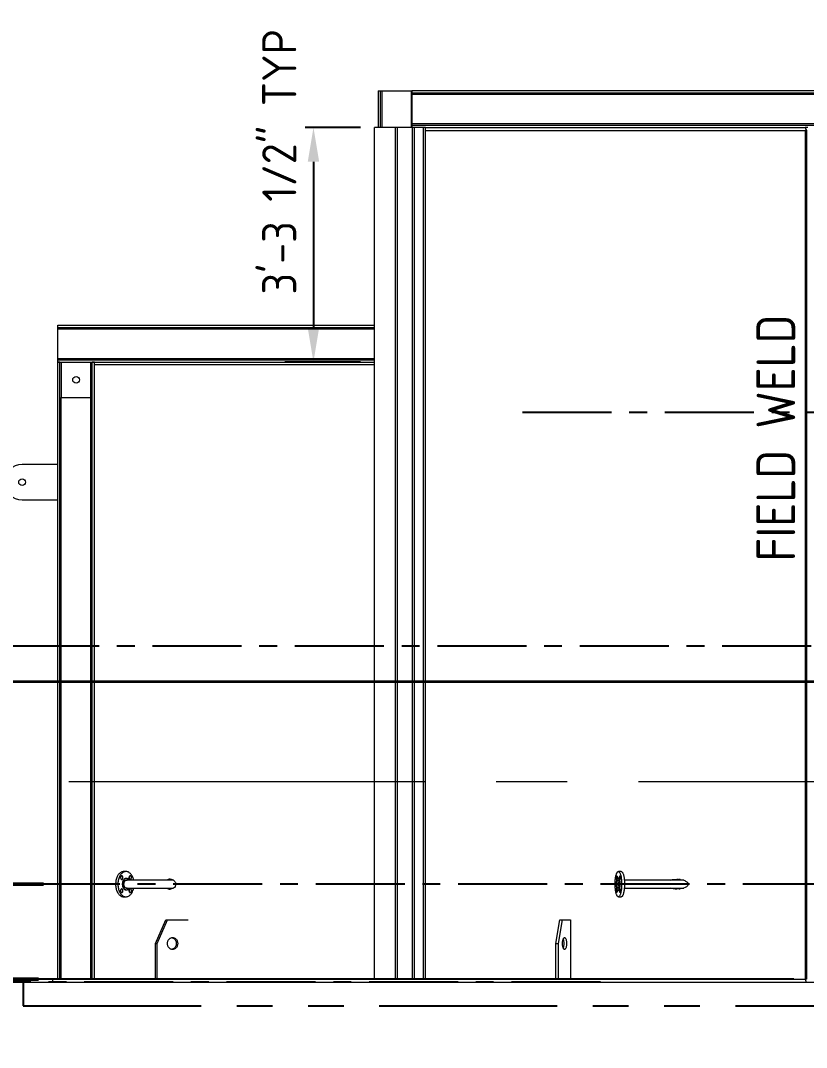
# Model space of a CAD drawing. Header units: inches. Extents: x 0 to 4731, y 0 to 1632.
# Drawn here: x 211.6 to 344.1, y 497.5 to 670.6 of the extents above; entities that cross this region are included whole.
import ezdxf

# ---------------------------------------------------------------- set-up
doc = ezdxf.new("R2010")
doc.units = ezdxf.units.IN
doc.header["$LTSCALE"] = 48
doc.header["$MEASUREMENT"] = 0
doc.linetypes.add('CENTER', pattern=[2, 1.25, -0.25, 0.25, -0.25])
doc.linetypes.add('PHANTOM2', pattern=[1.25, 0.625, -0.125, 0.125, -0.125, 0.125, -0.125])
for name, color, linetype, lineweight in [('AM_10', 7, 'CENTER', 50), ('AM_11', 92, 'PHANTOM2', 25), ('AM_7', 142, 'CENTER', 25), ('Equipment-AM_0', 7, 'Continuous', 50), ('Equipment-AM_5', 92, 'Continuous', 25), ('Equipment-AM_7', 142, 'CENTER', 25), ('Process-AM_5', 92, 'Continuous', 25)]:
    doc.layers.add(name, color=color, linetype=linetype, lineweight=lineweight)
doc.styles.add('ISOCP', font='ISOCP.SHX')
doc.styles.add('SLDTEXTSTYLE0', font='ISOCP', dxfattribs={"width": 0.96})
doc.styles.get("Standard").update_dxf_attribs({"font": 'ROMANS.SHX', "width": 0.7})
doc.dimstyles.new('METSOPOWER_ANSI$0', dxfattribs={"dimtxt": 0.12, "dimasz": 0.12, "dimexe": 0.1, "dimexo": 0.05, "dimgap": 0.06, "dimtad": 1, "dimtoh": 1, "dimdec": 5, "dimzin": 12, "dimdsep": 46, "dimlunit": 4, "dimtxsty": 'Standard', "dimcen": 0, "dimclrd": 256, "dimclre": 256, "dimclrt": 140, "dimadec": 0, "dimazin": 2, "dimtp": 0.1, "dimtm": 0.1, "dimtfac": 0.71, "dimtdec": 5, "dimtmove": 0, "dimatfit": 3, "dimfxl": 1, "dimfrac": 2, "dimtzin": 7, "dimlwd": -1, "dimlwe": -1, "dimarcsym": 1})
doc.dimstyles.new('VALMET_ANSI$0', dxfattribs={"dimscale": 48, "dimtxt": 0.12, "dimasz": 0.12, "dimexe": 0.1, "dimexo": 0.05, "dimgap": 0.06, "dimtad": 1, "dimtoh": 1, "dimdec": 5, "dimzin": 7, "dimdsep": 46, "dimlunit": 4, "dimtxsty": 'Standard', "dimcen": 0, "dimclrd": 256, "dimclre": 256, "dimclrt": 140, "dimadec": 0, "dimazin": 2, "dimtp": 0.1, "dimtm": 0.1, "dimtfac": 0.71, "dimtdec": 5, "dimtofl": 0, "dimtmove": 0, "dimatfit": 3, "dimfxl": 1, "dimfrac": 2, "dimtolj": 1, "dimtzin": 7, "dimlwd": -1, "dimlwe": -1, "dimarcsym": 1})

# ---------------------------------------------------------------- blocks, each defined once
blk = doc.blocks.new('*D469')
at = {"layer": 'Defpoints', "color": 0, "transparency": 16777216}
for p in [(271.32, 652.53), (261.01, 613.03), (271.32, 613.03)]:
    blk.add_point(p, dxfattribs=at)
at = {"layer": 'Equipment-AM_5', "linetype": 'ByBlock', "transparency": 16777216}
for p, q in [((268.92, 652.53), (256.21, 652.53)), ((261.01, 646.77), (261.01, 618.79)), ((268.92, 613.03), (256.21, 613.03))]:
    blk.add_line(p, q, dxfattribs=at)
at = {"layer": 'Equipment-AM_5', "transparency": 16777216}
for points in [[(260.05, 646.77), (261.97, 646.77), (261.01, 652.53)], [(260.05, 618.79), (261.97, 618.79), (261.01, 613.03)]]:
    blk.add_solid(points, dxfattribs=at)
at = {"layer": 'Equipment-AM_5', "color": 140, "transparency": 16777216, "insert": (255.25, 646.77), "char_height": 5.76, "attachment_point": 5, "rotation": 90, "style": 'ISOCP', "bg_fill": 3, "box_fill_scale": 1.25, "bg_fill_color": 256, "bg_fill_true_color": 13158600, "bg_fill_transparency": 0}
blk.add_mtext('3\'-3 1/2" TYP', dxfattribs=at)
blk = doc.blocks.new('*D468')
at = {"layer": 'Defpoints', "color": 0, "transparency": 16777216}
for p in [(217.9, 525.03), (205.11, 509.03), (217.1, 509.03)]:
    blk.add_point(p, dxfattribs=at)
at = {"layer": 'Equipment-AM_0', "linetype": 'ByBlock', "transparency": 16777216}
for p, q in [((205.11, 530.79), (205.11, 536.55)), ((215.5, 525.03), (200.31, 525.03)), ((214.7, 509.03), (200.31, 509.03)), ((205.11, 503.27), (205.11, 497.51))]:
    blk.add_line(p, q, dxfattribs=at)
at = {"layer": 'Equipment-AM_0', "transparency": 16777216}
for points in [[(204.15, 530.79), (206.07, 530.79), (205.11, 525.03)], [(204.15, 503.27), (206.07, 503.27), (205.11, 509.03)]]:
    blk.add_solid(points, dxfattribs=at)
at = {"layer": 'Equipment-AM_0', "color": 140, "lineweight": 18, "transparency": 16777216, "insert": (198.8, 517.03), "char_height": 5.76, "attachment_point": 5, "rotation": 90}
blk.add_mtext('\\A1;1\'-4"', dxfattribs=at)
blk = doc.blocks.new('*D541')
at = {"layer": 'Defpoints', "color": 0, "transparency": 16777216}
for p in [(130.24, 559.16), (382.8, 559.16), (344.35, 509.03)]:
    blk.add_point(p, dxfattribs=at)
at = {"layer": 'Process-AM_5', "linetype": 'ByBlock', "transparency": 16777216}
for p, q in [((380.4, 559.16), (125.44, 559.16)), ((130.24, 514.79), (130.24, 553.4)), ((341.95, 509.03), (125.44, 509.03))]:
    blk.add_line(p, q, dxfattribs=at)
at = {"layer": 'Process-AM_5', "transparency": 16777216}
for points in [[(129.28, 553.4), (131.2, 553.4), (130.24, 559.16)], [(129.28, 514.79), (131.2, 514.79), (130.24, 509.03)]]:
    blk.add_solid(points, dxfattribs=at)
at = {"layer": 'Process-AM_5', "color": 140, "transparency": 16777216, "insert": (122.97, 534.09), "char_height": 5.76, "attachment_point": 5, "rotation": 90}
blk.add_mtext('\\A1;4\'-2 1/8"', dxfattribs=at)
blk = doc.blocks.new('*D451')
at = {"layer": 'Defpoints', "color": 0, "transparency": 16777216}
for p in [(148.2, 565.13), (206.07, 565.13), (382.8, 559.08)]:
    blk.add_point(p, dxfattribs=at)
at = {"layer": 'Process-AM_5', "linetype": 'ByBlock', "transparency": 16777216}
for p, q in [((148.2, 570.89), (148.2, 576.65)), ((148.2, 576.65), (176.24, 576.65)), ((203.67, 565.13), (143.4, 565.13)), ((380.4, 559.08), (143.4, 559.08)), ((148.2, 553.32), (148.2, 547.56))]:
    blk.add_line(p, q, dxfattribs=at)
at = {"layer": 'Process-AM_5', "transparency": 16777216}
for points in [[(147.24, 570.89), (149.16, 570.89), (148.2, 565.13)], [(147.24, 553.32), (149.16, 553.32), (148.2, 559.08)]]:
    blk.add_solid(points, dxfattribs=at)
at = {"layer": 'Process-AM_5', "color": 140, "transparency": 16777216, "insert": (163.66, 583.92), "char_height": 5.76, "attachment_point": 5}
blk.add_mtext('\\A1;6 1/16"', dxfattribs=at)

msp = doc.modelspace()

# ---------------------------------------------------------------- linework, layer by layer
at = {"layer": 'AM_10', "lineweight": 18}
msp.add_line((567.77473, 542.30032), (176.417052, 542.30032), dxfattribs=at)
at = {"layer": 'AM_11'}
for p, q in [((212.104193, 508.530171), (212.104193, 504.530171)), ((212.104193, 504.530171), (399.104193, 504.530171))]:
    msp.add_line(p, q, dxfattribs=at)
at = {"layer": 'AM_7', "ltscale": 0.25}
msp.add_line((444.38124, 525.030171), (162.048973, 525.030171), dxfattribs=at)
at = {"layer": 'Equipment-AM_0', "lineweight": 18}
for p, q in [((272.269193, 658.717671), (272.269193, 652.530171)), ((272.269193, 658.717671), (272.519193, 658.717671)), ((272.519193, 658.717671), (277.489193, 658.717671)), ((272.519193, 658.717671), (272.519193, 652.530171)), ((277.489193, 658.717671), (277.604193, 658.717671)), ((277.489193, 658.717671), (277.489193, 652.530171)), ((277.604193, 658.730171), (277.604193, 658.365171)), ((414.751203, 658.730171), (277.604193, 658.730171)), ((414.751203, 658.365171), (277.604193, 658.365171)), ((277.604193, 658.365171), (277.604193, 658.115171)), ((414.751203, 658.115171), (277.604193, 658.115171)), ((277.604193, 658.115171), (277.604193, 653.145171)), ((274.857521, 509.030171), (274.857521, 652.530171)), ((275.152812, 652.530171), (274.857521, 652.530171)), ((275.152812, 509.030171), (275.152812, 652.530171)), ((277.683059, 652.530171), (275.152812, 652.530171)), ((414.751203, 653.145171), (277.604193, 653.145171)), ((277.604193, 653.145171), (277.604193, 652.895171)), ((277.604193, 652.895171), (277.604193, 652.530171)), ((414.751203, 652.895171), (277.604193, 652.895171)), ((277.683059, 509.030171), (277.683059, 652.530171)), ((278.03226, 652.530171), (277.683059, 652.530171)), ((278.03226, 509.030171), (278.03226, 652.530171)), ((279.578135, 652.530171), (278.03226, 652.530171)), ((279.578135, 509.030171), (279.578135, 652.530171)), ((279.873426, 652.530171), (279.578135, 652.530171)), ((279.873426, 509.030171), (279.873426, 652.530171)), ((279.873426, 652.530171), (343.874079, 652.530171)), ((344.334306, 652.530171), (343.874079, 652.530171)), ((343.874079, 652.530171), (344.072943, 652.030171)), ((279.873426, 652.030171), (343.874165, 652.030171)), ((344.002408, 652.030171), (343.874165, 652.030171)), ((343.874165, 652.030171), (343.874165, 509.030171)), ((344.002408, 652.030171), (344.072943, 652.030171)), ((344.072943, 652.030171), (344.072943, 509.030171)), ((217.916693, 618.865171), (217.916693, 619.230171)), ((217.916693, 618.615171), (217.916693, 618.865171)), ((217.916693, 613.645171), (217.916693, 618.615171)), ((217.904193, 509.030171), (217.904193, 613.030171)), ((218.269193, 613.030171), (217.904193, 613.030171)), ((217.916693, 613.395171), (217.916693, 613.645171)), ((217.916693, 613.030171), (217.916693, 613.395171)), ((217.916693, 613.030171), (224.141949, 613.030171)), ((218.269193, 509.030171), (218.269193, 613.030171)), ((218.519193, 613.030171), (218.519193, 607.030171)), ((223.489193, 607.030171), (223.489193, 613.030171)), ((223.739193, 509.030171), (223.739193, 613.030171)), ((224.104193, 613.030171), (223.739193, 613.030171)), ((224.104193, 509.030171), (224.104193, 613.030171)), ((218.519193, 607.030171), (223.489193, 607.030171)), ((218.519193, 509.030171), (218.519193, 607.030171)), ((223.489193, 509.030171), (223.489193, 607.030171)), ((217.904193, 595.780171), (211.904193, 595.780171)), ((211.904193, 589.780171), (217.904193, 589.780171)), ((229.415581, 527.155171), (229.032559, 527.155171)), ((312.875493, 527.155171), (312.39253, 527.155171)), ((237.42088, 525.687671), (229.399829, 525.687671)), ((229.511337, 525.998921), (229.415581, 525.998921)), ((312.39253, 526.030171), (312.33216, 526.030171)), ((323.39815, 525.687671), (313.398494, 525.687671)), ((322.822943, 525.687671), (322.822943, 525.820224)), ((229.032559, 522.905171), (229.415581, 522.905171)), ((229.399829, 524.372671), (237.415643, 524.372671)), ((229.415581, 524.061421), (229.511337, 524.061421)), ((229.951653, 524.345161), (229.968652, 524.372671)), ((312.33216, 524.030171), (312.39253, 524.030171)), ((312.39253, 522.905171), (312.875493, 522.905171)), ((313.398494, 524.372671), (323.401776, 524.372671)), ((322.822943, 524.244797), (322.822943, 524.372671)), ((234.413881, 515.030171), (236.151681, 519.030171)), ((234.661374, 515.030171), (236.399175, 519.030171)), ((236.151681, 519.030171), (236.399175, 519.030171)), ((236.399175, 519.030171), (239.874689, 519.030171)), ((301.827144, 515.030171), (302.511579, 519.030171)), ((302.296955, 515.030171), (302.981389, 519.030171)), ((302.511579, 519.030171), (302.981389, 519.030171)), ((302.981389, 519.030171), (304.350258, 519.030171)), ((304.350258, 519.030171), (304.350258, 509.030171)), ((234.413881, 509.030171), (234.413881, 515.030171)), ((234.413881, 515.030171), (234.661374, 515.030171)), ((234.661374, 509.030171), (234.661374, 515.030171)), ((301.827144, 509.030171), (301.827144, 515.030171)), ((301.827144, 515.030171), (302.296955, 515.030171)), ((302.296955, 509.030171), (302.296955, 515.030171)), ((217.104193, 508.530171), (217.104193, 509.030171)), ((217.104193, 508.530171), (217.104193, 509.030171)), ((217.104193, 509.030171), (343.854193, 509.030171)), ((343.854193, 509.030171), (343.874165, 509.030171)), ((343.854193, 509.030171), (344.02086, 508.530171)), ((344.072943, 509.030171), (343.874165, 509.030171)), ((212.104193, 508.530171), (289.104193, 508.530171)), ((289.104193, 508.530171), (399.104193, 508.530171))]:
    msp.add_line(p, q, dxfattribs=at)
at = {"layer": 'Equipment-AM_0', "lineweight": 18, "flags": 128}
for points in [[(229.032559, 527.155171), (228.950087, 527.151294), (228.840644, 527.134091), (228.732445, 527.103244), (228.626193, 527.058953), (228.522576, 527.001503), (228.422267, 526.931269), (228.325915, 526.848706), (228.234147, 526.754349), (228.147556, 526.648809), (228.066705, 526.532773), (227.992118, 526.406991), (227.924279, 526.27228), (227.863627, 526.129514), (227.810557, 525.979617), (227.765411, 525.823564), (227.728483, 525.662365), (227.700013, 525.497066), (227.680185, 525.328738), (227.669128, 525.158475), (227.666912, 524.987379), (227.673554, 524.816561), (227.689009, 524.647129), (227.713178, 524.48018), (227.745904, 524.316799), (227.786974, 524.158043), (227.836122, 524.004944), (227.893029, 523.858494), (227.957327, 523.719643), (228.028598, 523.589291), (228.10638, 523.468284), (228.190168, 523.357406), (228.27942, 523.257376), (228.373556, 523.168844), (228.471967, 523.092384), (228.574012, 523.02849), (228.679032, 522.977578), (228.786345, 522.939978), (228.895254, 522.915934), (229.005054, 522.905602), (229.032559, 522.905171)], [(230.714477, 525.687671), (230.702237, 525.743543), (230.661167, 525.902298), (230.612019, 526.055397), (230.555112, 526.201847), (230.490814, 526.340698), (230.419543, 526.47105), (230.341761, 526.592058), (230.257972, 526.702936), (230.16872, 526.802965), (230.074584, 526.891497), (229.976174, 526.967958), (229.874128, 527.031851), (229.769108, 527.082763), (229.661796, 527.120363), (229.552887, 527.144407), (229.443087, 527.15474), (229.333109, 527.151294), (229.223666, 527.134091), (229.115467, 527.103244), (229.009215, 527.058953), (228.905598, 527.001503), (228.805289, 526.931269), (228.708937, 526.848706), (228.617169, 526.754349), (228.530578, 526.648809), (228.449728, 526.532773), (228.375141, 526.406991), (228.307301, 526.27228), (228.24665, 526.129514), (228.193579, 525.979617), (228.148433, 525.823564), (228.111506, 525.662365), (228.083035, 525.497066), (228.063207, 525.328738), (228.05215, 525.158475), (228.049935, 524.987379), (228.056576, 524.816561), (228.072032, 524.647129), (228.0962, 524.48018), (228.128926, 524.316799), (228.169996, 524.158043), (228.219144, 524.004944), (228.276051, 523.858494), (228.340349, 523.719643), (228.41162, 523.589291), (228.489402, 523.468284), (228.57319, 523.357406), (228.662442, 523.257376), (228.756579, 523.168844), (228.854989, 523.092384), (228.957035, 523.02849), (229.062054, 522.977578), (229.169367, 522.939978), (229.278276, 522.915934), (229.388076, 522.905602), (229.498054, 522.909048), (229.607497, 522.92625), (229.715696, 522.957097), (229.821948, 523.001389), (229.925565, 523.058838), (230.025874, 523.129072), (230.122225, 523.211635), (230.213994, 523.305993), (230.300584, 523.411532), (230.381435, 523.527569), (230.381435, 523.527569)], [(228.847432, 525.914054), (228.874645, 525.966723), (228.893944, 526.027261), (228.904427, 526.092838), (228.905603, 526.160387), (228.897418, 526.226751), (228.880254, 526.288826), (228.854913, 526.343709), (228.822582, 526.388834), (228.784771, 526.422092), (228.743248, 526.441926), (228.699955, 526.44741), (228.656917, 526.438288), (228.616145, 526.414985), (228.579547, 526.378592), (228.548833, 526.330809), (228.52544, 526.273872), (228.510461, 526.210443), (228.504597, 526.143487), (228.508122, 526.076136), (228.520872, 526.011538), (228.542249, 525.952714), (228.571255, 525.902415), (228.606534, 525.862993), (228.646435, 525.83629), (228.689092, 525.823556), (228.732512, 525.825386), (228.774664, 525.841694), (228.813577, 525.871718), (228.847432, 525.914054)], [(230.267805, 525.914054), (230.295018, 525.966723), (230.314318, 526.027261), (230.3248, 526.092838), (230.325977, 526.160387), (230.317791, 526.226751), (230.300627, 526.288826), (230.275287, 526.343709), (230.242955, 526.388834), (230.205144, 526.422092), (230.163621, 526.441926), (230.120329, 526.44741), (230.07729, 526.438288), (230.036519, 526.414985), (229.99992, 526.378592), (229.969206, 526.330809), (229.945813, 526.273872), (229.930834, 526.210443), (229.924971, 526.143487), (229.928496, 526.076136), (229.941245, 526.011538), (229.962623, 525.952714), (229.991629, 525.902415), (230.026907, 525.862993), (230.066808, 525.83629), (230.109466, 525.823556), (230.152886, 525.825386), (230.195038, 525.841694), (230.233951, 525.871718), (230.267805, 525.914054)], [(312.781432, 526.532773), (312.811465, 526.406991), (312.83878, 526.27228), (312.863202, 526.129514), (312.884571, 525.979617), (312.902749, 525.823564), (312.917618, 525.662365), (312.929081, 525.497066), (312.937065, 525.328738), (312.941517, 525.158475), (312.942409, 524.987379), (312.939735, 524.816561), (312.933512, 524.647129), (312.92378, 524.48018), (312.910603, 524.316799), (312.894066, 524.158043), (312.874277, 524.004944), (312.851363, 523.858494), (312.825474, 523.719643), (312.796776, 523.589291), (312.765457, 523.468284), (312.73172, 523.357406), (312.695782, 523.257376), (312.657878, 523.168844), (312.618253, 523.092384), (312.577164, 523.02849), (312.534878, 522.977578), (312.491669, 522.939978), (312.447816, 522.915934), (312.403605, 522.905602), (312.359323, 522.909048), (312.315255, 522.92625), (312.271689, 522.957097), (312.228906, 523.001389), (312.187185, 523.058838), (312.146795, 523.129072), (312.107999, 523.211635), (312.071049, 523.305993), (312.036183, 523.411532), (312.003628, 523.527569), (311.973596, 523.65335), (311.94628, 523.788061), (311.921859, 523.930828), (311.90049, 524.080724), (311.882312, 524.236778), (311.867443, 524.397977), (311.855979, 524.563276), (311.847995, 524.731603), (311.843543, 524.901866), (311.842651, 525.072962), (311.845325, 525.24378), (311.851549, 525.413213), (311.86128, 525.580161), (311.874457, 525.743543), (311.890994, 525.902298), (311.910783, 526.055397), (311.933697, 526.201847), (311.959587, 526.340698), (311.988284, 526.47105), (312.019603, 526.592058), (312.053341, 526.702936), (312.089278, 526.802965), (312.127182, 526.891497), (312.166807, 526.967958), (312.207896, 527.031851), (312.250182, 527.082763), (312.293392, 527.120363), (312.337244, 527.144407), (312.381455, 527.15474), (312.425738, 527.151294), (312.469805, 527.134091), (312.513371, 527.103244), (312.556154, 527.058953), (312.597875, 527.001503), (312.638265, 526.931269), (312.677061, 526.848706), (312.714012, 526.754349), (312.748877, 526.648809), (312.781432, 526.532773)], [(312.163764, 526.355996), (312.174722, 526.303328), (312.182492, 526.242789), (312.186713, 526.177213), (312.187187, 526.109663), (312.183891, 526.043299), (312.17698, 525.981225), (312.166777, 525.926341), (312.153758, 525.881216), (312.138534, 525.847958), (312.121814, 525.828124), (312.104383, 525.82264), (312.087053, 525.831762), (312.070636, 525.855065), (312.0559, 525.891458), (312.043533, 525.939241), (312.034114, 525.996178), (312.028083, 526.059607), (312.025721, 526.126563), (312.027141, 526.193914), (312.032274, 526.258512), (312.040882, 526.317336), (312.052561, 526.367635), (312.066766, 526.407057), (312.082832, 526.43376), (312.100009, 526.446494), (312.117492, 526.444664), (312.134464, 526.428356), (312.150133, 526.398332), (312.163764, 526.355996)], [(312.735679, 526.355996), (312.746636, 526.303328), (312.754407, 526.242789), (312.758628, 526.177213), (312.759102, 526.109663), (312.755806, 526.043299), (312.748895, 525.981225), (312.738691, 525.926341), (312.725673, 525.881216), (312.710448, 525.847958), (312.693729, 525.828124), (312.676297, 525.82264), (312.658968, 525.831762), (312.642551, 525.855065), (312.627815, 525.891458), (312.615448, 525.939241), (312.606028, 525.996178), (312.599997, 526.059607), (312.597636, 526.126563), (312.599056, 526.193914), (312.604189, 526.258512), (312.612797, 526.317336), (312.624476, 526.367635), (312.638681, 526.407057), (312.654747, 526.43376), (312.671923, 526.446494), (312.689406, 526.444664), (312.706379, 526.428356), (312.722047, 526.398332), (312.735679, 526.355996)], [(312.875493, 527.155171), (312.908701, 527.151294), (312.952768, 527.134091), (312.996334, 527.103244), (313.039117, 527.058953), (313.080838, 527.001503), (313.121228, 526.931269), (313.160024, 526.848706), (313.196975, 526.754349), (313.23184, 526.648809), (313.264395, 526.532773)], [(313.264395, 526.532773), (313.294428, 526.406991), (313.321743, 526.27228), (313.346165, 526.129514), (313.367534, 525.979617), (313.385711, 525.823564), (313.40058, 525.662365), (313.412044, 525.497066), (313.420028, 525.328738), (313.42448, 525.158475), (313.425372, 524.987379), (313.422698, 524.816561), (313.416475, 524.647129), (313.406743, 524.48018), (313.393566, 524.316799), (313.377029, 524.158043), (313.35724, 524.004944), (313.334326, 523.858494), (313.308436, 523.719643), (313.279739, 523.589291), (313.24842, 523.468284), (313.214683, 523.357406), (313.178745, 523.257376), (313.140841, 523.168844), (313.101216, 523.092384), (313.060127, 523.02849), (313.017841, 522.977578), (312.974632, 522.939978), (312.930779, 522.915934), (312.886568, 522.905602), (312.875493, 522.905171)], [(229.415581, 525.998921), (229.377984, 525.997153), (229.303336, 525.983052), (229.230326, 525.955057), (229.160017, 525.913574), (229.093435, 525.859209), (229.03155, 525.792755), (228.975266, 525.71518), (228.925402, 525.627617), (228.882686, 525.531342), (228.847741, 525.427758), (228.821076, 525.318377), (228.803081, 525.204793), (228.794017, 525.088662), (228.794017, 524.971679), (228.803081, 524.855549), (228.821076, 524.741965), (228.847741, 524.632583), (228.882686, 524.529), (228.925402, 524.432724), (228.975266, 524.345161), (229.03155, 524.267587), (229.093435, 524.201133), (229.160017, 524.146768), (229.230326, 524.105285), (229.303336, 524.077289), (229.377984, 524.063188), (229.415581, 524.061421)], [(229.968652, 525.687671), (229.951653, 525.71518), (229.895368, 525.792755), (229.833483, 525.859209), (229.766901, 525.913574), (229.696592, 525.955057), (229.623582, 525.983052), (229.548935, 525.997153), (229.473739, 525.997153), (229.399092, 525.983052), (229.326082, 525.955057), (229.255773, 525.913574), (229.18919, 525.859209), (229.127306, 525.792755), (229.071021, 525.71518), (229.021157, 525.627617), (228.978442, 525.531342), (228.943496, 525.427758), (228.916832, 525.318377), (228.898836, 525.204793), (228.889773, 525.088662), (228.889773, 524.971679), (228.898836, 524.855549), (228.916832, 524.741965), (228.943496, 524.632583), (228.978442, 524.529), (229.021157, 524.432724), (229.071021, 524.345161), (229.127306, 524.267587), (229.18919, 524.201133), (229.255773, 524.146768), (229.326082, 524.105285), (229.399092, 524.077289), (229.473739, 524.063188), (229.548935, 524.063188), (229.623582, 524.077289), (229.696592, 524.105285), (229.766901, 524.146768), (229.833483, 524.201133), (229.895368, 524.267587), (229.951653, 524.345161), (229.951653, 524.345161)], [(229.622845, 524.372671), (229.604248, 524.365711), (229.542519, 524.351903), (229.480155, 524.351903), (229.418426, 524.365711), (229.358588, 524.393045), (229.301859, 524.433349), (229.249395, 524.485803), (229.202264, 524.549338), (229.161424, 524.622662), (229.127707, 524.704281), (229.1018, 524.792535), (229.08423, 524.885626), (229.075355, 524.98166), (229.075355, 525.078681), (229.08423, 525.174715), (229.1018, 525.267806), (229.127707, 525.35606), (229.161424, 525.437679), (229.202264, 525.511003)], [(229.202264, 525.511003), (229.249395, 525.574539), (229.301859, 525.626992), (229.358588, 525.667296), (229.418426, 525.694631), (229.480155, 525.708438), (229.542519, 525.708438), (229.604248, 525.694631), (229.622845, 525.687671)], [(236.836637, 525.860171), (237.014531, 525.845437), (237.192491, 525.799936), (237.301534, 525.755372), (237.409505, 525.696062), (237.531514, 525.606059), (237.647686, 525.483969), (237.725486, 525.365338), (237.759846, 525.292054), (237.788044, 525.207733), (237.808312, 525.095737), (237.811478, 525.030171), (237.801525, 524.914091), (237.786649, 524.847509), (237.767012, 524.786773), (237.727014, 524.697756), (237.681326, 524.622237), (237.573935, 524.493489), (237.459486, 524.39784), (237.272881, 524.290715), (237.082693, 524.227667), (236.892301, 524.201627), (236.836637, 524.200171)], [(237.057887, 525.687671), (237.107338, 525.760347), (237.157031, 525.809003)], [(312.515172, 525.737277), (312.535533, 525.648683), (312.553039, 525.551405), (312.567445, 525.446811), (312.578547, 525.336368), (312.586191, 525.221626), (312.590269, 525.104197), (312.590723, 524.985729), (312.587548, 524.867884), (312.580787, 524.752318), (312.570537, 524.640652), (312.55694, 524.534455), (312.540188, 524.435216), (312.520515, 524.344328), (312.498199, 524.263069), (312.473551, 524.192578), (312.446919, 524.133845), (312.418676, 524.087694), (312.389218, 524.054774), (312.358959, 524.035546), (312.328325, 524.03028), (312.297743, 524.039051), (312.267645, 524.061735), (312.238453, 524.098014), (312.210576, 524.147378), (312.184406, 524.209134), (312.16031, 524.282416), (312.138627, 524.366195), (312.11966, 524.459295), (312.103676, 524.560408), (312.0909, 524.668116), (312.08151, 524.780907), (312.075639, 524.897196), (312.073369, 525.015352), (312.074732, 525.133717), (312.079708, 525.250627), (312.088229, 525.364443), (312.100174, 525.473567), (312.115375, 525.576466), (312.133619, 525.671696), (312.154651, 525.757921), (312.178174, 525.83393), (312.203859, 525.898655), (312.231345, 525.951189), (312.260246, 525.990794), (312.290157, 526.016914), (312.320657, 526.029183), (312.351319, 526.027427), (312.381712, 526.011672), (312.411409, 525.982139), (312.439994, 525.939242), (312.467065, 525.883584), (312.492242, 525.815946), (312.515172, 525.737277)], [(312.456608, 525.511003), (312.473053, 525.437679), (312.486629, 525.35606), (312.49706, 525.267806), (312.504135, 525.174715), (312.507708, 525.078681), (312.507708, 524.98166), (312.504135, 524.885626), (312.49706, 524.792535), (312.486629, 524.704281), (312.473053, 524.622662), (312.456608, 524.549338), (312.437631, 524.485803), (312.416506, 524.433349), (312.393664, 524.393045), (312.369571, 524.365711), (312.344715, 524.351903), (312.319604, 524.351903), (312.294749, 524.365711), (312.270655, 524.393045), (312.247813, 524.433349), (312.226689, 524.485803), (312.207711, 524.549338), (312.191267, 524.622662), (312.177691, 524.704281), (312.167259, 524.792535), (312.160185, 524.885626), (312.156611, 524.98166), (312.156611, 525.078681), (312.160185, 525.174715), (312.167259, 525.267806), (312.177691, 525.35606), (312.191267, 525.437679), (312.207711, 525.511003), (312.226689, 525.574539), (312.247813, 525.626992), (312.270655, 525.667296), (312.294749, 525.694631), (312.319604, 525.708438), (312.344715, 525.708438), (312.369571, 525.694631), (312.393664, 525.667296), (312.416506, 525.626992), (312.437631, 525.574539), (312.456608, 525.511003)], [(312.39253, 526.030171), (312.41169, 526.027427), (312.442082, 526.011672), (312.47178, 525.982139), (312.500365, 525.939242), (312.527436, 525.883584), (312.552613, 525.815946), (312.575543, 525.737277)], [(312.575543, 525.737277), (312.595904, 525.648683), (312.61341, 525.551405), (312.627815, 525.446811), (312.638918, 525.336368), (312.646561, 525.221626), (312.650639, 525.104197), (312.651093, 524.985729), (312.647918, 524.867884), (312.641158, 524.752318), (312.630907, 524.640652), (312.61731, 524.534455), (312.600558, 524.435216), (312.580886, 524.344328), (312.558569, 524.263069), (312.533922, 524.192578), (312.507289, 524.133845), (312.479046, 524.087694), (312.449588, 524.054774), (312.41933, 524.035546), (312.39253, 524.030171)], [(321.095828, 525.687671), (321.144079, 525.706026), (321.498501, 525.795162), (321.861881, 525.844649), (322.22781, 525.860168), (322.532596, 525.850456), (322.837036, 525.818757), (323.137628, 525.762295), (323.430876, 525.678297), (323.578433, 525.622444), (323.721486, 525.555685), (323.839996, 525.487605), (323.950853, 525.406953), (324.04811, 525.311377), (324.128535, 525.187932), (324.162484, 525.066908), (324.164413, 525.030171)], [(324.164413, 525.030171), (324.141899, 524.904993), (324.108206, 524.833265), (324.06356, 524.767798), (323.974358, 524.673959), (323.872136, 524.594432), (323.641694, 524.465234), (323.395005, 524.370058), (323.024799, 524.273952), (322.645335, 524.219144), (322.263373, 524.200278), (321.946403, 524.208886), (321.629915, 524.241986), (321.318602, 524.303828), (321.099773, 524.372671)], [(228.847432, 523.704345), (228.874645, 523.757014), (228.893944, 523.817552), (228.904427, 523.883129), (228.905603, 523.950678), (228.897418, 524.017042), (228.880254, 524.079117), (228.854913, 524.134), (228.822582, 524.179125), (228.784771, 524.212383), (228.743248, 524.232217), (228.699955, 524.237702), (228.656917, 524.228579), (228.616145, 524.205276), (228.579547, 524.168883), (228.548833, 524.121101), (228.52544, 524.064164), (228.510461, 524.000734), (228.504597, 523.933779), (228.508122, 523.866427), (228.520872, 523.801829), (228.542249, 523.743006), (228.571255, 523.692706), (228.606534, 523.653284), (228.646435, 523.626581), (228.689092, 523.613847), (228.732512, 523.615677), (228.774664, 523.631985), (228.813577, 523.662009), (228.847432, 523.704345)], [(230.267805, 523.704345), (230.295018, 523.757014), (230.314318, 523.817552), (230.3248, 523.883129), (230.325977, 523.950678), (230.317791, 524.017042), (230.300627, 524.079117), (230.275287, 524.134), (230.242955, 524.179125), (230.205144, 524.212383), (230.163621, 524.232217), (230.120329, 524.237702), (230.07729, 524.228579), (230.036519, 524.205276), (229.99992, 524.168883), (229.969206, 524.121101), (229.945813, 524.064164), (229.930834, 524.000734), (229.924971, 523.933779), (229.928496, 523.866427), (229.941245, 523.801829), (229.962623, 523.743006), (229.991629, 523.692706), (230.026907, 523.653284), (230.066808, 523.626581), (230.109466, 523.613847), (230.152886, 523.615677), (230.195038, 523.631985), (230.233951, 523.662009), (230.267805, 523.704345)], [(312.163764, 524.146287), (312.174722, 524.093619), (312.182492, 524.033081), (312.186713, 523.967504), (312.187187, 523.899954), (312.183891, 523.833591), (312.17698, 523.771516), (312.166777, 523.716633), (312.153758, 523.671507), (312.138534, 523.63825), (312.121814, 523.618415), (312.104383, 523.612931), (312.087053, 523.622053), (312.070636, 523.645356), (312.0559, 523.68175), (312.043533, 523.729532), (312.034114, 523.786469), (312.028083, 523.849898), (312.025721, 523.916854), (312.027141, 523.984206), (312.032274, 524.048803), (312.040882, 524.107627), (312.052561, 524.157926), (312.066766, 524.197349), (312.082832, 524.224051), (312.100009, 524.236785), (312.117492, 524.234956), (312.134464, 524.218647), (312.150133, 524.188623), (312.163764, 524.146287)], [(312.735679, 524.146287), (312.746636, 524.093619), (312.754407, 524.033081), (312.758628, 523.967504), (312.759102, 523.899954), (312.755806, 523.833591), (312.748895, 523.771516), (312.738691, 523.716633), (312.725673, 523.671507), (312.710448, 523.63825), (312.693729, 523.618415), (312.676297, 523.612931), (312.658968, 523.622053), (312.642551, 523.645356), (312.627815, 523.68175), (312.615448, 523.729532), (312.606028, 523.786469), (312.599997, 523.849898), (312.597636, 523.916854), (312.599056, 523.984206), (312.604189, 524.048803), (312.612797, 524.107627), (312.624476, 524.157926), (312.638681, 524.197349), (312.654747, 524.224051), (312.671923, 524.236785), (312.689406, 524.234956), (312.706379, 524.218647), (312.722047, 524.188623), (312.735679, 524.146287)], [(236.399175, 515.030171), (236.405273, 515.148444), (236.423484, 515.265057), (236.453551, 515.378372), (236.495052, 515.4868), (236.547404, 515.588817), (236.609873, 515.682993), (236.681582, 515.768004), (236.761524, 515.842658), (236.848576, 515.905906), (236.941518, 515.95686), (237.039044, 515.994806), (237.139785, 516.019211), (237.242326, 516.029732), (237.345229, 516.026221), (237.44705, 516.008727), (237.546357, 515.977497), (237.641758, 515.932969), (237.731914, 515.875767), (237.815558, 515.806695), (237.891517, 515.726722), (237.958724, 515.636971), (238.016236, 515.538702), (238.063245, 515.433294), (238.099092, 515.322227), (238.123273, 515.207061), (238.135449, 515.089411), (238.135449, 514.97093), (238.123273, 514.85328), (238.099092, 514.738114), (238.063245, 514.627047), (238.016236, 514.52164), (237.958724, 514.423371), (237.891517, 514.33362), (237.815558, 514.253647), (237.731914, 514.184575), (237.641758, 514.127373), (237.546357, 514.082844), (237.44705, 514.051614), (237.345229, 514.034121), (237.242326, 514.03061), (237.139785, 514.04113), (237.039044, 514.065535), (236.941518, 514.103481), (236.848576, 514.154436), (236.761524, 514.217684), (236.681582, 514.292337), (236.609873, 514.377349), (236.547404, 514.471524), (236.495052, 514.573541), (236.453551, 514.681969), (236.423484, 514.795285), (236.405273, 514.911898), (236.399175, 515.030171)], [(237.144328, 516.019977), (237.199556, 516.008727), (237.298863, 515.977497), (237.394265, 515.932969), (237.48442, 515.875767), (237.568064, 515.806695), (237.644023, 515.726722), (237.71123, 515.636971), (237.768742, 515.538702), (237.815751, 515.433294), (237.851598, 515.322227), (237.875779, 515.207061), (237.887955, 515.089411), (237.887955, 514.97093), (237.875779, 514.85328), (237.851598, 514.738114), (237.815751, 514.627047), (237.768742, 514.52164), (237.71123, 514.423371), (237.644023, 514.33362), (237.568064, 514.253647), (237.48442, 514.184575), (237.394265, 514.127373), (237.298863, 514.082844), (237.199556, 514.051614), (237.144328, 514.040364)], [(302.981389, 515.030171), (302.983791, 515.148444), (302.990963, 515.265057), (303.002805, 515.378372), (303.01915, 515.4868), (303.039769, 515.588817), (303.064373, 515.682993), (303.092616, 515.768004), (303.124101, 515.842658), (303.158387, 515.905906), (303.194992, 515.95686), (303.233402, 515.994806), (303.273079, 516.019211), (303.313465, 516.029732), (303.353994, 516.026221), (303.394096, 516.008727), (303.433208, 515.977497), (303.470782, 515.932969), (303.50629, 515.875767), (303.539233, 515.806695), (303.56915, 515.726722), (303.595619, 515.636971), (303.61827, 515.538702), (303.636785, 515.433294), (303.650903, 515.322227), (303.660427, 515.207061), (303.665223, 515.089411), (303.665223, 514.97093), (303.660427, 514.85328), (303.650903, 514.738114), (303.636785, 514.627047), (303.61827, 514.52164), (303.595619, 514.423371), (303.56915, 514.33362), (303.539233, 514.253647), (303.50629, 514.184575), (303.470782, 514.127373), (303.433208, 514.082844), (303.394096, 514.051614), (303.353994, 514.034121), (303.313465, 514.03061), (303.273079, 514.04113), (303.233402, 514.065535), (303.194992, 514.103481), (303.158387, 514.154436), (303.124101, 514.217684), (303.092616, 514.292337), (303.064373, 514.377349), (303.039769, 514.471524), (303.01915, 514.573541), (303.002805, 514.681969), (302.990963, 514.795285), (302.983791, 514.911898), (302.981389, 515.030171)], [(303.088701, 515.757375), (303.099339, 515.726722), (303.125809, 515.636971), (303.14846, 515.538702), (303.166974, 515.433294), (303.181093, 515.322227), (303.190617, 515.207061), (303.195412, 515.089411), (303.195412, 514.97093), (303.190617, 514.85328), (303.181093, 514.738114), (303.166974, 514.627047), (303.14846, 514.52164), (303.125809, 514.423371), (303.099339, 514.33362), (303.088701, 514.302967)]]:
    msp.add_lwpolyline(points, dxfattribs=at)
at = {"layer": 'Equipment-AM_0', "lineweight": 18}
for centre in [(221.004193, 610.030171), (211.904193, 592.780171)]:
    msp.add_circle(centre, 0.5625, dxfattribs=at)
for centre, radius, start, end in [((211.904193, 592.780171), 3, 90, 270), ((228.046413, 526.135025), 0.476883, 348.59731983, 11.40268017), ((229.466787, 526.135025), 0.476883, 348.59731983, 11.40268017), ((236.815827, 524.943156), 0.917251, 88.70002736, 125.73953907), ((314.468385, 525.030171), 2.067568, 166.6036918, 193.39630821), ((314.102993, 525.030171), 1.666971, 166.97970104, 193.02029896), ((323.005207, 523.476474), 2.353543, 94.80141712, 110.02919843), ((228.046413, 523.925316), 0.476883, 348.59731983, 11.40268017), ((229.466787, 523.925316), 0.476883, 348.59731983, 11.40268017), ((228.234997, 524.861621), 2.52723, 328.13827231, 348.84448616), ((236.814424, 525.111641), 0.911741, 234.14527361, 271.39603859), ((237.35345, 524.514019), 0.326768, 205.63053436, 233.16581149), ((323.037241, 526.613559), 2.389098, 249.71245322, 263.79558847)]:
    msp.add_arc(centre, radius, start, end, dxfattribs=at)
for start_param, end_param in [(5.6267432719, 6.2831853072), (3.1415926536, 3.7980346889)]:
    msp.add_ellipse((236.836637, 525.030171), major_axis=(0, 0.83), ratio=0.1392747348, start_param=start_param, end_param=end_param, dxfattribs=at)
at = {"layer": 'Equipment-AM_7', "ltscale": 0.25}
for p, q in [((551.232053, 604.530171), (296.000188, 604.530171)), ((368.885824, 565.155171), (206.070146, 565.134136)), ((309.370858, 508.530171), (78.888808, 508.530171))]:
    msp.add_line(p, q, dxfattribs=at)

# ---------------------------------------------------------------- texts
at = {"layer": 'Equipment-AM_0', "lineweight": 18, "insert": (335.661445, 579.415506), "char_height": 6.5288676, "attachment_point": 1, "rotation": 90, "style": 'SLDTEXTSTYLE0'}
msp.add_mtext('FIELD WELD', dxfattribs=at)

# ---------------------------------------------------------------- dimensions: what is measured, and where the dimension line sits
at = {"layer": 'Equipment-AM_0', "lineweight": 18}
dim = msp.add_linear_dim(base=(205.113359, 509.030171), p1=(217.904193, 525.030171), p2=(217.104193, 509.030171), angle=90, dimstyle='VALMET_ANSI$0', dxfattribs=at)
dim.commit()
dim.dimension.update_dxf_attribs({"geometry": '*D468', "text_midpoint": (205.113359, 517.030171), "dimtype": 160})
at = {"layer": 'Equipment-AM_5'}
dim = msp.add_linear_dim(base=(261.012318, 613.030171), p1=(271.319054, 652.530171), p2=(271.319054, 613.030171), angle=90, text='<> TYP', dimstyle='METSOPOWER_ANSI$0', override={"dimscale": 48, "dimzin": 15, "dimtxsty": 'ISOCP', "dimtfill": 1}, dxfattribs=at)
dim.commit()
dim.dimension.update_dxf_attribs({"geometry": '*D469', "text_midpoint": (261.012318, 646.770171), "dimtype": 160})
at = {"layer": 'Process-AM_5'}
for base, p1, p2, picture, middle in [((148.203385, 565.134136), (382.798609, 559.082835), (206.070146, 565.134136), '*D451', (163.659385, 583.922707)), ((130.238845, 559.155171), (344.354193, 509.030171), (382.799262, 559.155171), '*D541', (122.970274, 534.092671))]:
    dim = msp.add_linear_dim(base=base, p1=p1, p2=p2, angle=90, dimstyle='VALMET_ANSI$0', dxfattribs=at)
    dim.commit()
    dim.dimension.update_dxf_attribs({"geometry": picture, "text_midpoint": middle})

# ---------------------------------------------------------------- next in the draw order: linework, layer by layer
at = {"layer": 'Equipment-AM_0', "lineweight": 18}
for p, q in [((271.904193, 658.717671), (272.269193, 658.717671)), ((271.904193, 658.717671), (271.904193, 652.530171)), ((271.319054, 509.030171), (271.319054, 652.530171)), ((274.857521, 652.530171), (271.319054, 652.530171)), ((217.916693, 619.230171), (271.319054, 619.230171)), ((217.916693, 618.865171), (271.319054, 618.865171)), ((217.916693, 618.615171), (271.319054, 618.615171)), ((217.916693, 613.645171), (271.319054, 613.645171)), ((217.916693, 613.395171), (271.319054, 613.395171)), ((224.141949, 613.030171), (271.319054, 613.030171)), ((271.319054, 612.530171), (224.104193, 612.530171))]:
    msp.add_line(p, q, dxfattribs=at)

doc.saveas('drawing.dxf')
